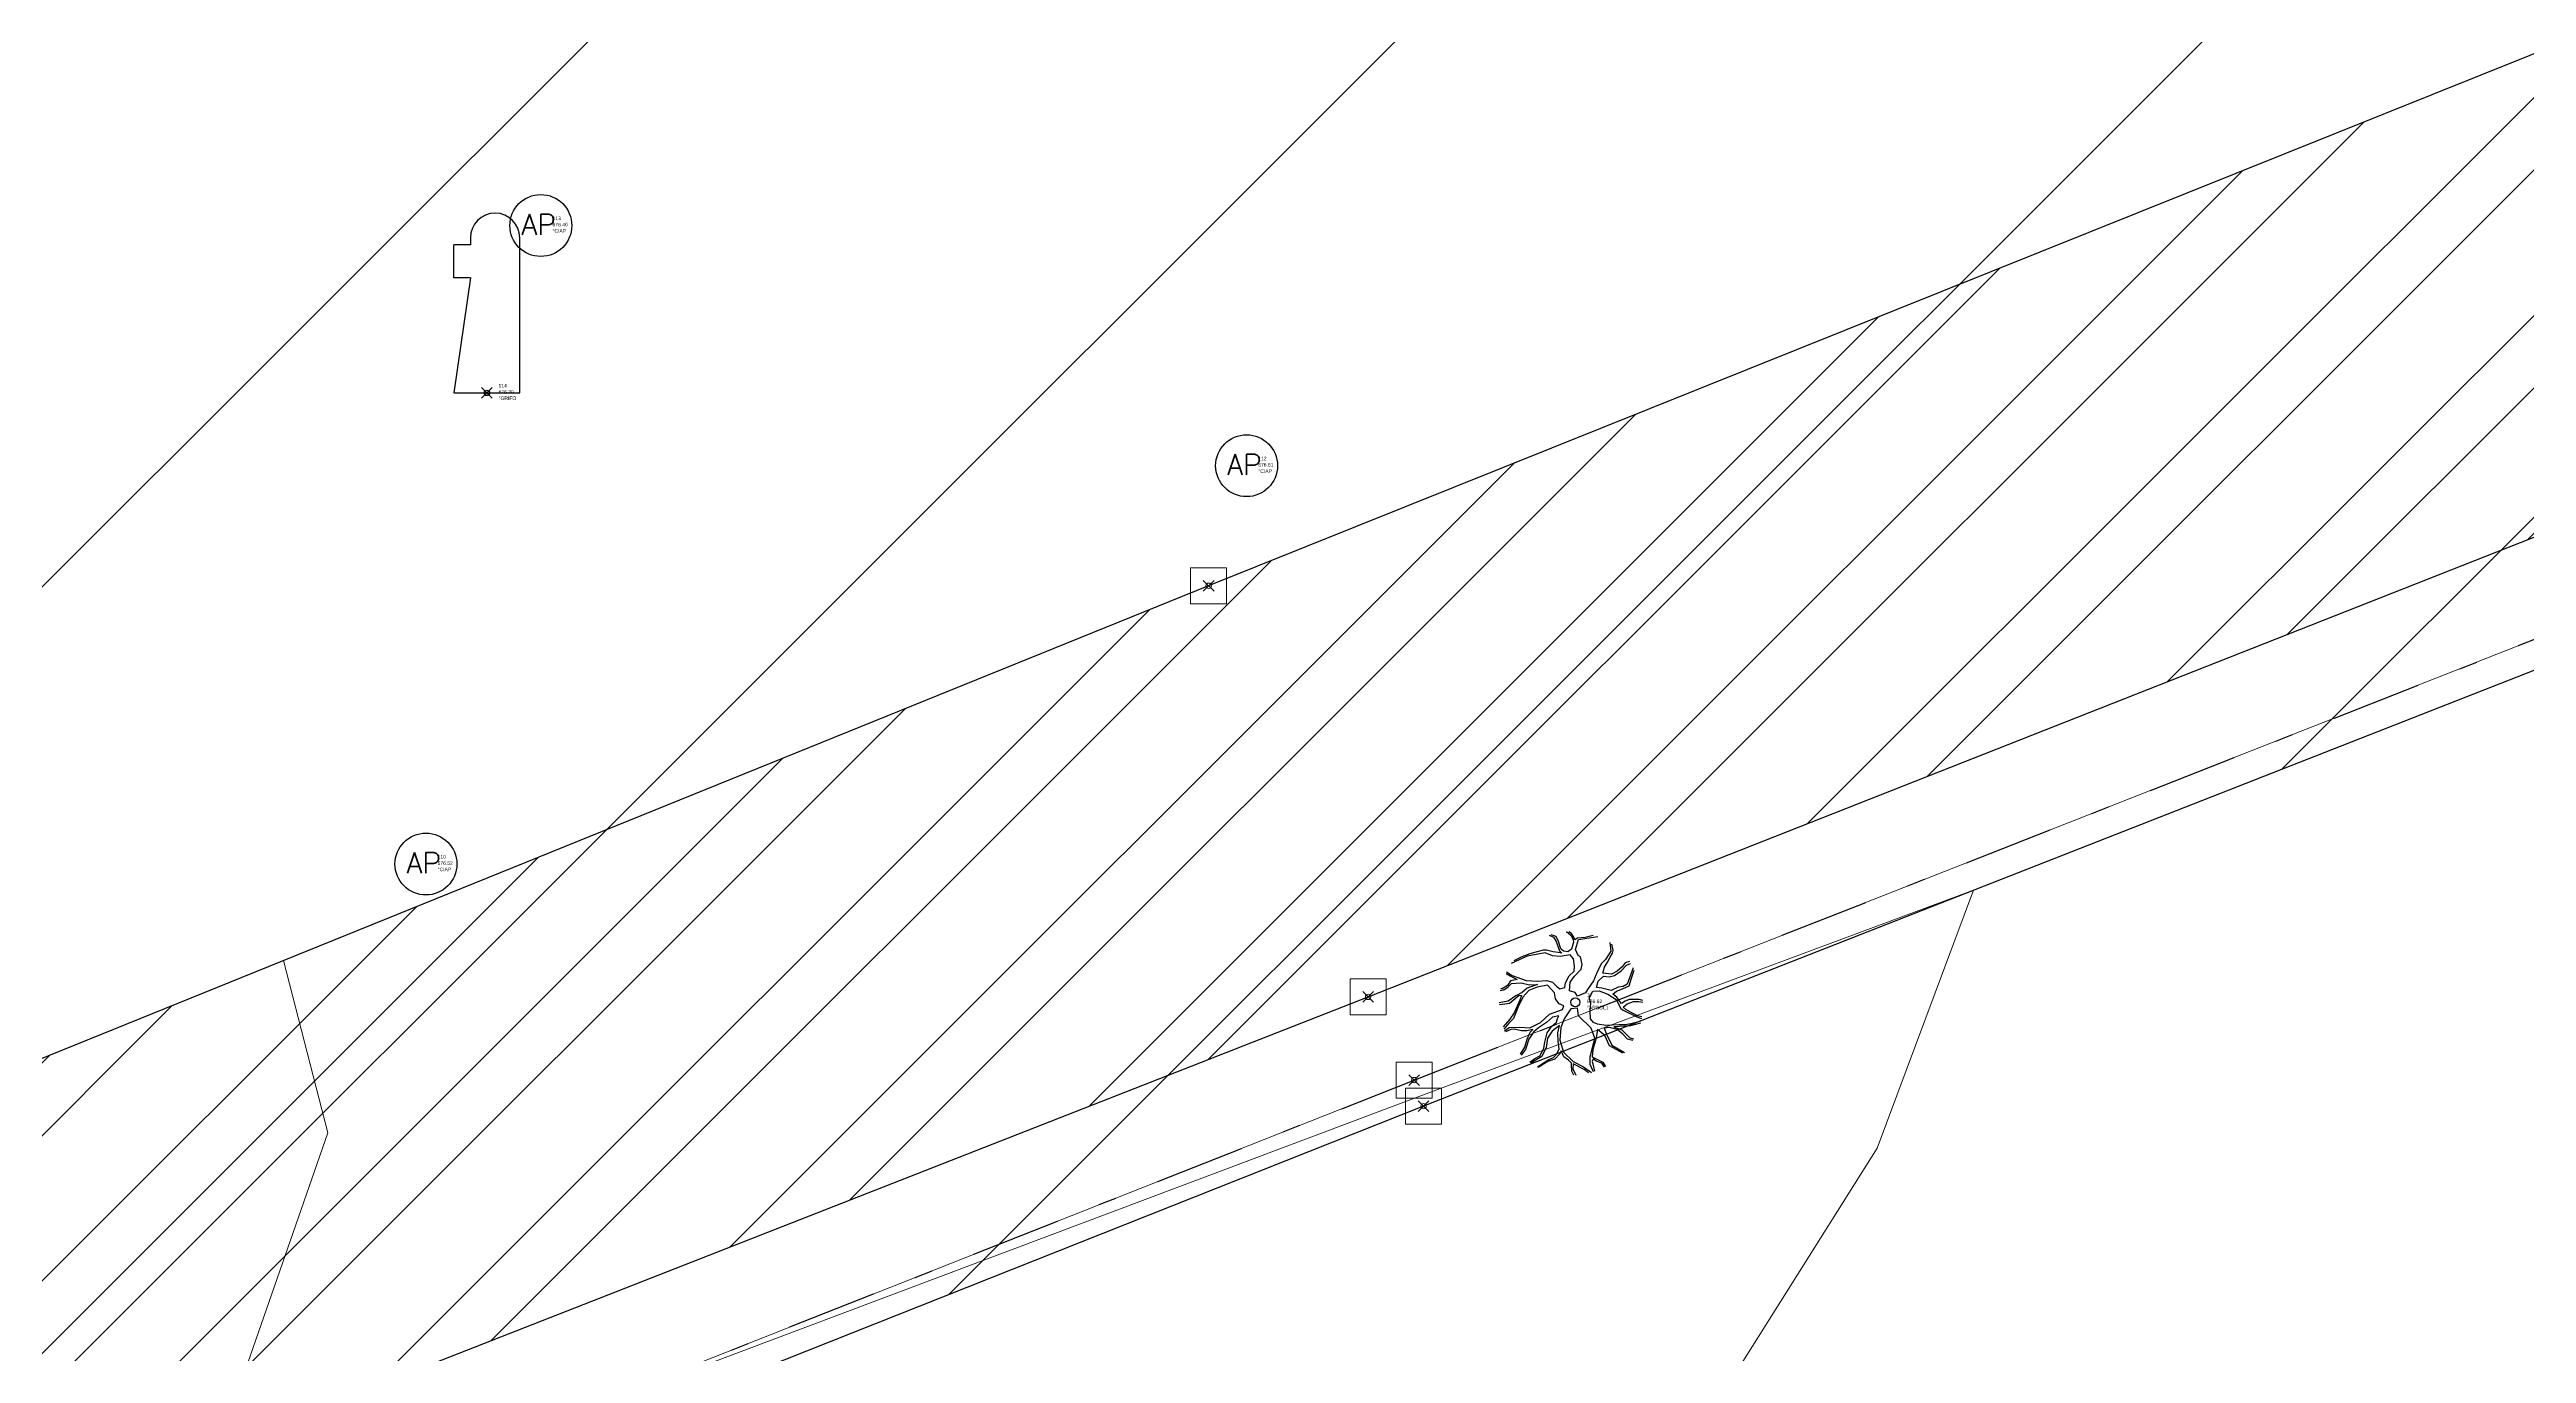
# Model space of a CAD drawing. Extents: x 350769 to 354978, y 6304672 to 6307963.
# Drawn here: x 352525.05 to 352538.83, y 6305429.26 to 6305436.51 of the extents above; entities that cross this region are included whole.
import ezdxf

# ---------------------------------------------------------------- set-up
doc = ezdxf.new("R2010")
doc.units = 0
doc.header["$PDMODE"] = 35
doc.header["$PDSIZE"] = 0.03
doc.linetypes.add('CONTINUOS', pattern=[0])
doc.linetypes.add('JPG_DASHDOT', pattern=[1, 0.5, -0.25, 0, -0.25])
doc.layers.get('Defpoints').update_dxf_attribs({"linetype": 'CONTINUOUS'})
for name, color, linetype in [('0-LEVANTAMIENTO 2020.SEP', 252, 'CONTINUOUS'), ('02_Geo ext_Acotamiento', 7, 'CONTINUOUS'), ('1-PAVIMENTO', 161, 'CONTINUOUS'), ('1-SOLERA', 212, 'CONTINUOUS'), ('1-VEREDA', 251, 'CONTINUOUS'), ('2-ACHURADO MURO', 9, 'CONTINUOUS'), ('2-ACHURADO VEREDA', 252, 'CONTINUOUS'), ('C-TINN', 5, 'CONTINUOUS'), ('C-TOPO-MINR', 8, 'CONTINUOUS'), ('TOP-URB-SOLERAS', 2, 'JPG_DASHDOT'), ('V-NODE-TEXT', 1, 'CONTINUOUS'), ('Z-ARBOL1', 253, 'CONTINUOUS'), ('Z-CIAP', 253, 'CONTINUOUS'), ('Z-GRIFO', 253, 'CONTINUOUS')]:
    doc.layers.add(name, color=color, linetype=linetype)
doc.layers.add('0_ASD_TOPOGRAFIA_ELEMENTOS', color=9, linetype='CONTINUOS', lineweight=5, true_color=0xbdbdbd)
doc.styles.add('ROMANS', font='romans.shx', dxfattribs={"width": 0.65})
doc.dimstyles.new('Principal', dxfattribs={"dimscale": 0, "dimtxt": 2, "dimasz": 2, "dimexe": 1, "dimexo": 1, "dimtad": 1, "dimrnd": 0.05, "dimzin": 1, "dimtxsty": 'ROMANS', "dimcen": 2.5, "dimclrt": 2, "dimaunit": 2, "dimadec": 0, "dimazin": 0, "dimtfac": 1, "dimtmove": 0, "dimatfit": 3, "dimfxl": 1, "dimfxlon": 1, "dimarcsym": 0})

# ---------------------------------------------------------------- blocks, each defined once
blk = doc.blocks.new('GRIFO')
at = {"layer": 'Z-GRIFO'}
for p, q in [((-0.478, 4.506), (-0.478, 4.303)), ((0.956, 0), (0.956, 4.506)), ((-0.956, 3.347), (-0.956, 4.303)), ((-0.478, 4.303), (-0.956, 4.303)), ((-0.478, 3.347), (-0.956, 0)), ((-0.478, 3.347), (-0.956, 3.347)), ((-0.956, 0), (0.956, 0))]:
    blk.add_line(p, q, dxfattribs=at)
blk.add_arc((0.239, 4.506), 0.717, 0, 180, dxfattribs=at)
blk.add_point((0, 0), dxfattribs=at)
blk = doc.blocks.new('*U722', base_point=(352527.484, 6305434.599))
at = {"layer": 'Z-GRIFO', "linetype": 'ByBlock', "lineweight": -2, "xscale": 0.1914403531777392, "yscale": 0.1914403531777392, "zscale": 0.1914403531777392}
blk.add_blockref('GRIFO', (352527.484, 6305434.599), dxfattribs=at)
at = {"layer": 'V-NODE-TEXT', "linetype": 'ByBlock', "char_height": 0.02}
for s, insert, attachment_point in [('114', (352527.549, 6305434.639), 4), ('676.39', (352527.549, 6305434.614), 1), ('°GRIFO', (352527.549, 6305434.569), 4)]:
    blk.add_mtext(s, dxfattribs=dict(at, insert=insert, attachment_point=attachment_point))
blk = doc.blocks.new('ARBOL1')
at = {"layer": 'Z-ARBOL1', "color": 9, "linetype": 'Continuous', "true_color": 0xbdbdbd}
for p, q in [((-0.686, 1.129), (-1.093, 1.047)), ((-0.845, 1.16), (-1.035, 1.1)), ((-0.73, 1.189), (-0.845, 1.16)), ((-0.655, 1.187), (-0.73, 1.189)), ((-0.521, 1.059), (-0.686, 1.129)), ((-0.505, 1.146), (-0.655, 1.187)), ((-0.596, 1.529), (-0.495, 1.484)), ((-0.437, 1.498), (-0.547, 1.538)), ((-0.391, 1.131), (-0.505, 1.146)), ((-0.495, 1.484), (-0.432, 1.382)), ((-0.384, 1.385), (-0.437, 1.498)), ((-0.432, 1.382), (-0.387, 1.258)), ((-0.31, 1.122), (-0.391, 1.131)), ((-0.387, 1.258), (-0.363, 1.17)), ((-0.326, 1.221), (-0.384, 1.385)), ((-0.363, 1.17), (-0.31, 1.122)), ((-0.268, 1.165), (-0.326, 1.221)), ((-0.168, 1.146), (-0.268, 1.165)), ((-0.203, 1.614), (-0.102, 1.53)), ((-0.088, 1.208), (-0.168, 1.146)), ((-0.088, 1.566), (-0.15, 1.604)), ((-0.102, 1.53), (-0.052, 1.431)), ((-0.024, 1.471), (-0.088, 1.566)), ((-0.044, 1.366), (-0.088, 1.208)), ((-0.052, 1.431), (-0.044, 1.366)), ((-0.013, 1.424), (-0.024, 1.471)), ((0.05, 1.463), (-0.013, 1.424)), ((0.007, 1.202), (0.071, 1.427)), ((0.063, 1.063), (0.007, 1.202)), ((0.224, 1.475), (0.05, 1.463)), ((0.071, 1.427), (0.219, 1.45)), ((0.219, 1.45), (0.512, 1.499)), ((0.405, 1.523), (0.224, 1.475)), ((0.81, 1.164), (0.691, 0.976)), ((0.786, 1.359), (0.81, 1.164)), ((0.861, 1.18), (0.834, 1.326)), ((0.849, 1.118), (0.861, 1.18)), ((-1.572, 0.658), (-1.487, 0.603)), ((-1.568, 0.694), (-1.437, 0.613)), ((-1.487, 0.603), (-1.324, 0.521)), ((-1.093, 1.047), (-1.461, 0.882)), ((-1.437, 0.613), (-1.116, 0.494)), ((-1.22, 1.033), (-1.401, 0.945)), ((-1.035, 1.1), (-1.22, 1.033)), ((-0.347, 1.039), (-0.521, 1.059)), ((-0.113, 1.078), (-0.347, 1.039)), ((-0.22, 0.445), (-0.142, 0.603)), ((-0.142, 0.603), (-0.025, 0.709)), ((-0.115, 0.457), (-0.02, 0.592)), ((-0.041, 0.987), (-0.113, 1.078)), ((-0.017, 0.822), (-0.041, 0.987)), ((-0.025, 0.709), (-0.017, 0.822)), ((-0.02, 0.592), (0.134, 0.755)), ((0.119, 1.034), (0.063, 1.063)), ((0.155, 0.86), (0.119, 1.034)), ((0.134, 0.755), (0.155, 0.86)), ((0.489, 0.668), (0.413, 0.49)), ((0.589, 0.873), (0.489, 0.668)), ((0.522, 0.483), (0.639, 0.595)), ((0.691, 0.976), (0.589, 0.873)), ((0.631, 0.66), (0.665, 0.801)), ((0.827, 0.642), (0.631, 0.66)), ((0.639, 0.595), (0.773, 0.576)), ((0.665, 0.801), (0.735, 0.916)), ((0.735, 0.916), (0.797, 1.026)), ((0.773, 0.576), (0.896, 0.61)), ((0.797, 1.026), (0.849, 1.118)), ((0.956, 0.707), (0.827, 0.642)), ((0.896, 0.61), (1.047, 0.716)), ((1.071, 0.807), (0.956, 0.707)), ((1.047, 0.716), (1.168, 0.846)), ((1.136, 0.897), (1.071, 0.807)), ((1.238, 0.929), (1.136, 0.897)), ((1.168, 0.846), (1.257, 0.88)), ((1.261, 0.617), (1.206, 0.474)), ((1.321, 0.785), (1.261, 0.617)), ((1.283, 0.549), (1.344, 0.729)), ((-1.529, 0.022), (-1.734, -0.01)), ((-1.709, 0.267), (-1.63, 0.284)), ((-1.667, 0.304), (-1.694, 0.309)), ((-1.543, 0.383), (-1.667, 0.304)), ((-1.63, 0.284), (-1.527, 0.355)), ((-1.475, 0.486), (-1.543, 0.383)), ((-1.354, 0.149), (-1.529, 0.022)), ((-1.527, 0.355), (-1.451, 0.43)), ((-1.496, -0.023), (-1.414, 0.051)), ((-1.324, 0.521), (-1.475, 0.486)), ((-1.451, 0.43), (-1.235, 0.446)), ((-1.414, 0.051), (-1.276, 0.159)), ((-1.263, 0.048), (-1.394, -0.241)), ((-1.209, 0.223), (-1.354, 0.149)), ((-1.195, 0.118), (-1.299, -0.105)), ((-1.276, 0.159), (-1.229, 0.157)), ((-1.229, 0.157), (-1.263, 0.048)), ((-1.235, 0.446), (-1.046, 0.397)), ((-1.094, 0.323), (-1.209, 0.223)), ((-1.057, 0.265), (-1.195, 0.118)), ((-1.116, 0.494), (-0.859, 0.477)), ((-0.859, 0.406), (-1.094, 0.323)), ((-0.87, 0.345), (-1.057, 0.265)), ((-1.046, 0.397), (-0.859, 0.406)), ((-0.635, 0.389), (-0.87, 0.345)), ((-0.859, 0.477), (-0.656, 0.496)), ((-0.656, 0.496), (-0.52, 0.457)), ((-0.47, 0.211), (-0.635, 0.389)), ((-0.52, 0.457), (-0.426, 0.369)), ((-0.454, 0.079), (-0.47, 0.211)), ((-0.416, 0.027), (-0.454, 0.079)), ((-0.426, 0.369), (-0.35, 0.303)), ((-0.366, -0.034), (-0.416, 0.027)), ((-0.35, 0.303), (-0.241, 0.333)), ((-0.241, 0.333), (-0.22, 0.445)), ((-0.131, 0.261), (-0.115, 0.457)), ((-0.001, 0.224), (-0.131, 0.261)), ((0.051, 0.137), (-0.001, 0.224)), ((0.23, 0.212), (0.051, 0.137)), ((0.279, 0.292), (0.23, 0.212)), ((0.413, 0.49), (0.279, 0.292)), ((0.318, 0.099), (0.402, 0.249)), ((0.351, -0.016), (0.318, 0.099)), ((0.402, 0.249), (0.541, 0.261)), ((0.48, 0.337), (0.522, 0.483)), ((0.607, 0.319), (0.48, 0.337)), ((0.541, 0.261), (0.739, 0.185)), ((0.817, 0.266), (0.607, 0.319)), ((0.739, 0.185), (0.928, 0.059)), ((0.976, 0.345), (0.817, 0.266)), ((0.856, 0.182), (0.938, 0.256)), ((0.946, 0.114), (0.856, 0.182)), ((0.928, 0.059), (1.034, -0.141)), ((0.938, 0.256), (1.072, 0.307)), ((1.016, 0.017), (0.946, 0.114)), ((1.089, 0.362), (0.976, 0.345)), ((1.056, -0.029), (1.016, 0.017)), ((1.135, 0.026), (1.056, -0.029)), ((1.072, 0.307), (1.228, 0.373)), ((1.181, 0.414), (1.089, 0.362)), ((1.23, 0.059), (1.135, 0.026)), ((1.206, 0.474), (1.181, 0.414)), ((1.185, -0.035), (1.325, 0.015)), ((1.228, 0.373), (1.283, 0.549)), ((1.341, 0.064), (1.23, 0.059)), ((1.325, 0.015), (1.449, 0.018)), ((1.457, 0.061), (1.341, 0.064)), ((1.449, 0.018), (1.535, 0.001)), ((1.542, 0.038), (1.457, 0.061)), ((-1.728, -0.049), (-1.545, -0.026)), ((-1.491, -0.389), (-1.646, -0.558)), ((-1.515, -0.48), (-1.628, -0.61)), ((-1.545, -0.026), (-1.496, -0.023)), ((-1.405, -0.373), (-1.515, -0.48)), ((-1.394, -0.241), (-1.491, -0.389)), ((-1.299, -0.105), (-1.405, -0.373)), ((-1.034, -0.585), (-0.79, -0.459)), ((-0.653, -0.459), (-0.835, -0.585)), ((-0.79, -0.459), (-0.59, -0.273)), ((-0.521, -0.343), (-0.653, -0.459)), ((-0.644, -0.698), (-0.532, -0.546)), ((-0.59, -0.273), (-0.294, -0.162)), ((-0.532, -0.546), (-0.425, -0.451)), ((-0.357, -0.528), (-0.526, -0.656)), ((-0.378, -0.313), (-0.521, -0.343)), ((-0.425, -0.451), (-0.403, -0.372)), ((-0.403, -0.372), (-0.378, -0.313)), ((-0.397, -0.7), (-0.357, -0.528)), ((-0.258, -0.08), (-0.366, -0.034)), ((-0.253, -0.375), (-0.333, -0.578)), ((-0.294, -0.162), (-0.258, -0.08)), ((-0.1, -0.148), (-0.253, -0.375)), ((0.047, -0.138), (-0.1, -0.148)), ((0.075, -0.31), (0.047, -0.138)), ((0.359, -0.588), (0.075, -0.31)), ((0.337, -0.2), (0.351, -0.016)), ((0.343, -0.38), (0.337, -0.2)), ((0.417, -0.465), (0.343, -0.38)), ((0.506, -0.501), (0.417, -0.465)), ((0.699, -0.531), (0.506, -0.501)), ((0.99, -0.516), (0.699, -0.531)), ((1.261, -0.536), (0.879, -0.559)), ((0.879, -0.559), (1.057, -0.632)), ((1.135, -0.512), (0.99, -0.516)), ((1.034, -0.141), (1.088, -0.183)), ((1.088, -0.112), (1.185, -0.035)), ((1.159, -0.171), (1.088, -0.112)), ((1.088, -0.183), (1.403, -0.332)), ((1.263, -0.491), (1.135, -0.512)), ((1.321, -0.259), (1.159, -0.171)), ((1.485, -0.476), (1.261, -0.536)), ((1.497, -0.434), (1.263, -0.491)), ((1.414, -0.309), (1.321, -0.259)), ((1.403, -0.332), (1.511, -0.373)), ((1.519, -0.335), (1.414, -0.309)), ((-1.613, -0.648), (-1.505, -0.572)), ((-1.466, -0.618), (-1.593, -0.671)), ((-1.505, -0.572), (-1.27, -0.566)), ((-1.389, -0.613), (-1.466, -0.618)), ((-1.225, -0.651), (-1.389, -0.613)), ((-1.27, -0.566), (-1.034, -0.585)), ((-1.251, -1.184), (-1.152, -1.024)), ((-1.135, -1.078), (-1.235, -1.206)), ((-1.102, -0.655), (-1.225, -0.651)), ((-1.152, -1.024), (-1.097, -0.842)), ((-1.062, -0.842), (-1.135, -1.078)), ((-0.966, -0.624), (-1.102, -0.655)), ((-1.097, -0.842), (-1.025, -0.683)), ((-0.95, -0.684), (-1.062, -0.842)), ((-1.025, -0.683), (-0.966, -0.624)), ((-0.835, -0.585), (-0.95, -0.684)), ((-0.805, -1.218), (-0.719, -1.055)), ((-0.66, -1.034), (-0.761, -1.239)), ((-0.719, -1.055), (-0.697, -0.906)), ((-0.697, -0.906), (-0.644, -0.698)), ((-0.632, -0.815), (-0.66, -1.034)), ((-0.526, -0.656), (-0.632, -0.815)), ((-0.419, -1.176), (-0.369, -1.058)), ((-0.393, -0.893), (-0.397, -0.7)), ((-0.369, -1.058), (-0.393, -0.893)), ((-0.333, -0.578), (-0.353, -0.862)), ((-0.353, -0.862), (-0.268, -1.141)), ((-0.323, -1.105), (-0.351, -1.177)), ((-0.261, -1.245), (-0.323, -1.105)), ((0.337, -1.244), (0.396, -1.005)), ((0.444, -0.822), (0.359, -0.588)), ((0.403, -1.077), (0.385, -1.24)), ((0.396, -1.005), (0.444, -0.822)), ((0.463, -0.871), (0.403, -1.077)), ((0.483, -0.766), (0.463, -0.871)), ((0.503, -0.622), (0.483, -0.766)), ((0.676, -0.758), (0.503, -0.622)), ((0.779, -0.579), (0.654, -0.587)), ((0.654, -0.587), (0.71, -0.726)), ((0.782, -0.996), (0.676, -0.758)), ((0.71, -0.726), (0.833, -0.98)), ((0.957, -0.619), (0.779, -0.579)), ((0.863, -1.037), (0.782, -0.996)), ((0.833, -0.98), (1.118, -1.143)), ((1.08, -1.161), (0.863, -1.037)), ((1.081, -0.726), (0.957, -0.619)), ((1.057, -0.632), (1.242, -0.814)), ((1.189, -0.843), (1.081, -0.726)), ((1.313, -0.873), (1.189, -0.843)), ((1.242, -0.814), (1.327, -0.837)), ((-1.032, -1.367), (-0.919, -1.279)), ((-0.761, -1.239), (-1.009, -1.391)), ((-0.919, -1.279), (-0.805, -1.218)), ((-0.86, -1.47), (-0.749, -1.395)), ((-0.624, -1.349), (-0.842, -1.486)), ((-0.749, -1.395), (-0.601, -1.302)), ((-0.469, -1.295), (-0.624, -1.349)), ((-0.601, -1.302), (-0.496, -1.258)), ((-0.496, -1.258), (-0.419, -1.176)), ((-0.351, -1.177), (-0.469, -1.295)), ((-0.268, -1.141), (-0.047, -1.35)), ((-0.158, -1.316), (-0.261, -1.245)), ((-0.089, -1.387), (-0.158, -1.316)), ((-0.083, -1.426), (-0.089, -1.387)), ((-0.082, -1.567), (-0.083, -1.426)), ((-0.031, -1.66), (-0.082, -1.567)), ((-0.05, -1.4), (-0.058, -1.514)), ((-0.058, -1.514), (0.016, -1.663)), ((0.199, -1.531), (-0.05, -1.4)), ((-0.047, -1.35), (0.19, -1.472)), ((0.19, -1.472), (0.368, -1.603)), ((0.301, -1.608), (0.199, -1.531)), ((0.338, -1.417), (0.337, -1.244)), ((0.416, -1.588), (0.338, -1.417)), ((0.385, -1.24), (0.535, -1.32)), ((0.404, -1.289), (0.385, -1.349)), ((0.385, -1.349), (0.402, -1.404)), ((0.402, -1.404), (0.439, -1.571)), ((0.476, -1.341), (0.404, -1.289)), ((0.605, -1.385), (0.476, -1.341)), ((0.535, -1.32), (0.629, -1.364)), ((0.662, -1.479), (0.605, -1.385)), ((0.629, -1.364), (0.686, -1.464))]:
    blk.add_line(p, q, dxfattribs=at)
at = {"layer": 'Z-ARBOL1', "color": 9, "true_color": 0xbdbdbd}
blk.add_circle((0, 0), 0.104, dxfattribs=at)
blk = doc.blocks.new('*U726', base_point=(352533.537, 6305431.209))
at = {"layer": 'Z-ARBOL1', "linetype": 'ByBlock', "lineweight": -2, "xscale": 0.244140002980629, "yscale": 0.244140002980629, "zscale": 0.244140002980629}
blk.add_blockref('ARBOL1', (352533.537, 6305431.209), dxfattribs=at)
at = {"layer": 'V-NODE-TEXT', "linetype": 'ByBlock', "char_height": 0.02}
for s, insert, attachment_point in [('37', (352533.602, 6305431.249), 4), ('676.62', (352533.602, 6305431.224), 1), ('°ARBOL1', (352533.602, 6305431.179), 4)]:
    blk.add_mtext(s, dxfattribs=dict(at, insert=insert, attachment_point=attachment_point))
blk = doc.blocks.new('CIAP')
at = {"layer": 'Z-CIAP', "color": 9, "true_color": 0xbdbdbd}
blk.add_circle((0, 0), 1.2, dxfattribs=at)
at = {"layer": 'Z-CIAP', "color": 9, "true_color": 0xbdbdbd, "style": 'ROMANS'}
blk.add_text('AP', height=0.8, dxfattribs=at).set_placement((-0.752, -0.359))
blk = doc.blocks.new('*U787', base_point=(352527.145, 6305431.978))
at = {"layer": 'Z-CIAP', "linetype": 'ByBlock', "lineweight": -2, "xscale": 0.1434531147387305, "yscale": 0.1434531147387305, "zscale": 0.1434531147387305}
blk.add_blockref('CIAP', (352527.145, 6305431.978), dxfattribs=at)
at = {"layer": 'V-NODE-TEXT', "linetype": 'ByBlock', "char_height": 0.02}
for s, insert, attachment_point in [('110', (352527.21, 6305432.018), 4), ('676.52', (352527.21, 6305431.993), 1), ('°CIAP', (352527.21, 6305431.948), 4)]:
    blk.add_mtext(s, dxfattribs=dict(at, insert=insert, attachment_point=attachment_point))
blk = doc.blocks.new('*U789', base_point=(352531.709, 6305434.194))
at = {"layer": 'Z-CIAP', "linetype": 'ByBlock', "lineweight": -2, "xscale": 0.1434531147387305, "yscale": 0.1434531147387305, "zscale": 0.1434531147387305}
blk.add_blockref('CIAP', (352531.709, 6305434.194), dxfattribs=at)
at = {"layer": 'V-NODE-TEXT', "linetype": 'ByBlock', "char_height": 0.02}
for s, insert, attachment_point in [('112', (352531.774, 6305434.234), 4), ('676.61', (352531.774, 6305434.209), 1), ('°CIAP', (352531.774, 6305434.164), 4)]:
    blk.add_mtext(s, dxfattribs=dict(at, insert=insert, attachment_point=attachment_point))
blk = doc.blocks.new('*U790', base_point=(352527.784, 6305435.53))
at = {"layer": 'Z-CIAP', "linetype": 'ByBlock', "lineweight": -2, "xscale": 0.1434531147387305, "yscale": 0.1434531147387305, "zscale": 0.1434531147387305}
blk.add_blockref('CIAP', (352527.784, 6305435.53), dxfattribs=at)
at = {"layer": 'V-NODE-TEXT', "linetype": 'ByBlock', "char_height": 0.02}
for s, insert, attachment_point in [('676.40', (352527.849, 6305435.545), 1), ('113', (352527.849, 6305435.57), 4), ('°CIAP', (352527.849, 6305435.5), 4)]:
    blk.add_mtext(s, dxfattribs=dict(at, insert=insert, attachment_point=attachment_point))
blk = doc.blocks.new('*D1236')
at = {"layer": '02_Geo ext_Acotamiento', "color": 0, "lineweight": -2, "transparency": 16777216}
blk.add_line((352474.045, 6305972.496), (352473.119, 6305978.179), dxfattribs=at)
at = {"layer": '02_Geo ext_Acotamiento', "color": 0, "transparency": 16777216}
blk.add_solid([(352473.283, 6305978.206), (352472.954, 6305978.153), (352472.958, 6305979.166)], dxfattribs=at)
at = {"layer": 'Defpoints', "color": 0, "transparency": 16777216}
for p in [(352472.958, 6305979.166), (352596.042, 6305224.025)]:
    blk.add_point(p, dxfattribs=at)
at = {"layer": '02_Geo ext_Acotamiento', "color": 2, "transparency": 16777216, "insert": (352474.582, 6305974.845), "char_height": 1, "attachment_point": 5, "rotation": 279.2575, "style": 'ROMANS'}
blk.add_mtext('R765,10', dxfattribs=at)
blk = doc.blocks.new('*U4998', base_point=(352527.484, 6305434.599))
at = {"layer": 'Z-GRIFO', "linetype": 'ByBlock', "lineweight": -2, "xscale": 0.1914403531777392, "yscale": 0.1914403531777392, "zscale": 0.1914403531777392}
blk.add_blockref('GRIFO', (352527.484, 6305434.599), dxfattribs=at)
at = {"layer": 'V-NODE-TEXT', "linetype": 'ByBlock', "char_height": 0.02}
for s, insert, attachment_point in [('114', (352527.549, 6305434.639), 4), ('676.39', (352527.549, 6305434.614), 1), ('°GRIFO', (352527.549, 6305434.569), 4)]:
    blk.add_mtext(s, dxfattribs=dict(at, insert=insert, attachment_point=attachment_point))
blk = doc.blocks.new('*U5003', base_point=(352533.537, 6305431.209))
at = {"layer": 'Z-ARBOL1', "linetype": 'ByBlock', "lineweight": -2, "xscale": 0.244140002980629, "yscale": 0.244140002980629, "zscale": 0.244140002980629}
blk.add_blockref('ARBOL1', (352533.537, 6305431.209), dxfattribs=at)
at = {"layer": 'V-NODE-TEXT', "linetype": 'ByBlock', "char_height": 0.02}
for s, insert, attachment_point in [('37', (352533.602, 6305431.249), 4), ('676.62', (352533.602, 6305431.224), 1), ('°ARBOL1', (352533.602, 6305431.179), 4)]:
    blk.add_mtext(s, dxfattribs=dict(at, insert=insert, attachment_point=attachment_point))
blk = doc.blocks.new('*U5066', base_point=(352527.145, 6305431.978))
at = {"layer": 'Z-CIAP', "linetype": 'ByBlock', "lineweight": -2, "xscale": 0.1434531147387305, "yscale": 0.1434531147387305, "zscale": 0.1434531147387305}
blk.add_blockref('CIAP', (352527.145, 6305431.978), dxfattribs=at)
at = {"layer": 'V-NODE-TEXT', "linetype": 'ByBlock', "char_height": 0.02}
for s, insert, attachment_point in [('110', (352527.21, 6305432.018), 4), ('676.52', (352527.21, 6305431.993), 1), ('°CIAP', (352527.21, 6305431.948), 4)]:
    blk.add_mtext(s, dxfattribs=dict(at, insert=insert, attachment_point=attachment_point))
blk = doc.blocks.new('*U5068', base_point=(352531.709, 6305434.194))
at = {"layer": 'Z-CIAP', "linetype": 'ByBlock', "lineweight": -2, "xscale": 0.1434531147387305, "yscale": 0.1434531147387305, "zscale": 0.1434531147387305}
blk.add_blockref('CIAP', (352531.709, 6305434.194), dxfattribs=at)
at = {"layer": 'V-NODE-TEXT', "linetype": 'ByBlock', "char_height": 0.02}
for s, insert, attachment_point in [('112', (352531.774, 6305434.234), 4), ('676.61', (352531.774, 6305434.209), 1), ('°CIAP', (352531.774, 6305434.164), 4)]:
    blk.add_mtext(s, dxfattribs=dict(at, insert=insert, attachment_point=attachment_point))
blk = doc.blocks.new('*U5069', base_point=(352527.784, 6305435.53))
at = {"layer": 'Z-CIAP', "linetype": 'ByBlock', "lineweight": -2, "xscale": 0.1434531147387305, "yscale": 0.1434531147387305, "zscale": 0.1434531147387305}
blk.add_blockref('CIAP', (352527.784, 6305435.53), dxfattribs=at)
at = {"layer": 'V-NODE-TEXT', "linetype": 'ByBlock', "char_height": 0.02}
for s, insert, attachment_point in [('676.40', (352527.849, 6305435.545), 1), ('113', (352527.849, 6305435.57), 4), ('°CIAP', (352527.849, 6305435.5), 4)]:
    blk.add_mtext(s, dxfattribs=dict(at, insert=insert, attachment_point=attachment_point))
blk = doc.blocks.new('TOPOGRAFIA')
at = {"layer": '2-ACHURADO MURO', "lineweight": 0, "true_color": 0xbdbdbd}
h = blk.add_hatch(dxfattribs=at)
h.set_pattern_fill('ANSI31', color=9, scale=0.02)
h.set_pattern_definition([(45, (38000, -3000), (-0.04490128060535, 0.04490128060535), [])])
h.paths.add_polyline_path([(390520.975, 6302437.918), (390529.366, 6302442.011), (390536.77, 6302445.243, -0.381102), (390540.214, 6302444.003), (390540.51, 6302442.722), (390540.666, 6302437.209), (390541.073, 6302437.372), (390540.961, 6302441.25), (390540.915, 6302443.003), (390540.6, 6302444.141, 0.38257), (390536.855, 6302445.738), (390527.689, 6302441.724), (390520.631, 6302438.222), (390512.822, 6302433.934), (390504.46, 6302428.841), (390501.998, 6302427.26), (390502.233, 6302426.895), (390504.69, 6302428.473), (390513.039, 6302433.558)])
at = {"layer": '1-PAVIMENTO', "color": 9, "lineweight": 0, "true_color": 0xbdbdbd, "flags": 128}
blk.add_lwpolyline([(390441.522, 6302394.629), (390452.503, 6302398.982), (390458.213, 6302401.216), (390468.05, 6302405.104), (390476.439, 6302408.401), (390481.682, 6302410.475), (390490.722, 6302414.053), (390503.01, 6302418.889), (390512.509, 6302422.629), (390523.045, 6302426.8), (390532.693, 6302430.631), (390541.368, 6302434.036), (390559.984, 6302441.387), (390574.209, 6302447), (390587.598, 6302452.326), (390599.579, 6302457.023), (390608.801, 6302460.676), (390618.951, 6302464.69)], dxfattribs=at)
at = {"layer": '1-SOLERA', "color": 9, "lineweight": 0, "true_color": 0xbdbdbd}
for p, q in [((390532.641, 6302430.776), (390541.321, 6302434.192)), ((390523.032, 6302426.975), (390532.641, 6302430.776))]:
    blk.add_line(p, q, dxfattribs=at)
at = {"layer": '1-VEREDA', "color": 9, "lineweight": 0, "true_color": 0xbdbdbd}
for points in [[(390522.849, 6302427.501), (390532.385, 6302431.239), (390541.168, 6302434.704), (390560.355, 6302442.352), (390574.057, 6302447.661), (390586.18, 6302452.427), (390599.796, 6302457.878)], [(390596.032, 6302459.42), (390585.207, 6302455.053), (390572.313, 6302449.916), (390559.381, 6302444.752), (390540.705, 6302437.224), (390531.498, 6302433.526), (390522.742, 6302429.978)]]:
    blk.add_lwpolyline(points, dxfattribs=at)
at = {"layer": 'C-TINN', "color": 9, "linetype": 'Continuous', "lineweight": 0, "true_color": 0xbdbdbd}
for points, elevation in [([(390531.398, 6302433.426), (390531.398, 6302433.626), (390531.598, 6302433.626), (390531.598, 6302433.426), (390531.398, 6302433.426)], 676.614), ([(390532.285, 6302431.139), (390532.285, 6302431.339), (390532.485, 6302431.339), (390532.485, 6302431.139), (390532.285, 6302431.139)], 676.62), ([(390532.541, 6302430.676), (390532.541, 6302430.876), (390532.741, 6302430.876), (390532.741, 6302430.676), (390532.541, 6302430.676)], 676.596), ([(390532.593, 6302430.531), (390532.593, 6302430.731), (390532.793, 6302430.731), (390532.793, 6302430.531), (390532.593, 6302430.531)], 676.439)]:
    blk.add_lwpolyline(points, dxfattribs=dict(at, elevation=elevation))
for p in [(390531.498, 6302433.526, 676.614), (390532.385, 6302431.239, 676.62), (390532.641, 6302430.776, 676.596), (390532.693, 6302430.631, 676.439)]:
    blk.add_point(p, dxfattribs=at)
at = {"layer": 'C-TOPO-MINR', "color": 9, "linetype": 'Continuous', "lineweight": 0, "true_color": 0xbdbdbd, "elevation": 676.5}
blk.add_lwpolyline([(390528.35, 6302411.716), (390528.605, 6302413.17), (390529.819, 6302421.034), (390529.874, 6302421.7), (390534.611, 6302423.652), (390538.65, 6302425.332), (390535.586, 6302426.369), (390533.042, 6302426.942), (390535.215, 6302430.398), (390535.752, 6302431.832), (390532.673, 6302430.687), (390527.37, 6302428.691), (390526.745, 6302428.668), (390525.992, 6302428.733), (390526.599, 6302430.482), (390526.353, 6302431.441)], dxfattribs=at)
at = {"layer": 'Z-ARBOL1', "color": 9, "lineweight": 0, "true_color": 0xbdbdbd}
blk.add_blockref('*U5003', (390533.537, 6302431.209), dxfattribs=at)
at = {"layer": 'Z-CIAP', "color": 9, "lineweight": 0, "true_color": 0xbdbdbd}
for name, p in [('*U5069', (390527.784, 6302435.53)), ('*U5068', (390531.709, 6302434.194)), ('*U5066', (390527.145, 6302431.978))]:
    blk.add_blockref(name, p, dxfattribs=at)
at = {"layer": 'Z-GRIFO', "color": 9, "lineweight": 0, "true_color": 0xbdbdbd}
blk.add_blockref('*U4998', (390527.484, 6302434.599), dxfattribs=at)

msp = doc.modelspace()

# ---------------------------------------------------------------- hatches: boundary and pattern name
at = {"layer": '0-LEVANTAMIENTO 2020.SEP'}
h = msp.add_hatch(dxfattribs=at)
h.set_pattern_fill('ANSI31', color=252)
h.paths.add_polyline_path([(352458.213, 6305401.216), (352452.503, 6305398.982), (352452.816, 6305399.28), (352452.609, 6305399.636), (352451.638, 6305400.227), (352457.678, 6305402.577), (352457.689, 6305402.79), (352457.683, 6305402.996), (352454.252, 6305411.685), (352450.931, 6305420.069), (352447.151, 6305429.404), (352442.008, 6305442.347), (352436.835, 6305455.304), (352430.757, 6305470.685), (352440.792, 6305475.07), (352451.682, 6305479.894), (352465.771, 6305486.18), (352480.216, 6305492.535), (352496.407, 6305499.712), (352513.657, 6305507.299), (352529.161, 6305514.161), (352541.959, 6305519.8), (352561.927, 6305528.675), (352571.449, 6305540.268), (352583.647, 6305555.178), (352598.213, 6305545.789), (352605.453, 6305541.805), (352602.222, 6305538.721), (352606.073, 6305535.813), (352608.645, 6305532.42), (352608.792, 6305532.234), (352608.857, 6305528.43), (352613.727, 6305525.092), (352613.927, 6305524.926), (352609.716, 6305517.616), (352604.317, 6305502.974), (352607.353, 6305483.644), (352606.958, 6305479.393), (352608.039, 6305476.818), (352609.065, 6305474.225), (352617.537, 6305468.424), (352618.346, 6305465.146), (352618.854, 6305464.849), (352618.951, 6305464.69), (352608.801, 6305460.676), (352599.579, 6305457.023), (352587.598, 6305452.326), (352574.209, 6305447), (352559.984, 6305441.387), (352541.368, 6305434.036), (352532.693, 6305430.631), (352523.045, 6305426.8), (352512.509, 6305422.629), (352503.01, 6305418.889), (352490.722, 6305414.053), (352481.682, 6305410.475), (352476.439, 6305408.401), (352468.05, 6305405.104)])
at = {"layer": '2-ACHURADO MURO'}
h = msp.add_hatch(dxfattribs=at)
h.set_pattern_fill('ANSI31', color=256, scale=0.02)
h.set_pattern_definition([(45, (0, 0), (-0.04490128060535, 0.04490128060535), [])])
h.paths.add_polyline_path([(352520.975, 6305437.918), (352529.366, 6305442.011), (352536.77, 6305445.243, -0.381102), (352540.214, 6305444.003), (352540.51, 6305442.722), (352540.666, 6305437.209), (352541.073, 6305437.372), (352540.961, 6305441.25), (352540.915, 6305443.003), (352540.6, 6305444.141, 0.38257), (352536.855, 6305445.738), (352527.689, 6305441.724), (352520.631, 6305438.222), (352512.822, 6305433.934), (352504.46, 6305428.841), (352501.998, 6305427.26), (352502.233, 6305426.895), (352504.69, 6305428.473), (352513.039, 6305433.558)])
at = {"layer": '2-ACHURADO VEREDA'}
h = msp.add_hatch(dxfattribs=at)
h.set_pattern_fill('ANSI32', color=256, scale=0.09)
edge = h.paths.add_edge_path()
edge.add_line((352494.157, 6305418.53), (352488.941, 6305416.427))
edge.add_line((352488.941, 6305416.427), (352489.942, 6305414.484))
edge.add_arc((352490.824, 6305415.746), 1.539, 235.046, 265.5321)
edge.add_line((352490.704, 6305414.211), (352494.697, 6305415.812))
edge.add_line((352494.697, 6305415.812), (352494.552, 6305416.257))
edge.add_line((352494.552, 6305416.257), (352502.709, 6305419.494))
edge.add_line((352502.709, 6305419.494), (352512.363, 6305423.326))
edge.add_line((352512.363, 6305423.326), (352522.849, 6305427.501))
edge.add_line((352522.849, 6305427.501), (352532.385, 6305431.239))
edge.add_line((352532.385, 6305431.239), (352541.168, 6305434.704))
edge.add_line((352541.168, 6305434.704), (352560.355, 6305442.352))
edge.add_line((352560.355, 6305442.352), (352574.057, 6305447.661))
edge.add_line((352574.057, 6305447.661), (352586.18, 6305452.427))
edge.add_line((352586.18, 6305452.427), (352599.796, 6305457.878))
edge.add_line((352599.796, 6305457.878), (352599.983, 6305460.901))
edge.add_line((352599.983, 6305460.901), (352599.939, 6305461.036))
edge.add_line((352599.939, 6305461.036), (352596.032, 6305459.42))
edge.add_line((352596.032, 6305459.42), (352585.207, 6305455.053))
edge.add_line((352585.207, 6305455.053), (352572.313, 6305449.916))
edge.add_line((352572.313, 6305449.916), (352559.381, 6305444.752))
edge.add_line((352559.381, 6305444.752), (352540.705, 6305437.224))
edge.add_line((352540.705, 6305437.224), (352531.498, 6305433.526))
edge.add_line((352531.498, 6305433.526), (352522.742, 6305429.978))
edge.add_line((352522.742, 6305429.978), (352511.784, 6305425.587))
edge.add_line((352511.784, 6305425.587), (352506.646, 6305423.549))
edge.add_line((352506.646, 6305423.549), (352502.028, 6305421.704))
edge.add_line((352502.028, 6305421.704), (352494.812, 6305418.794))
edge.add_line((352494.812, 6305418.794), (352495.181, 6305417.883))
edge.add_line((352495.181, 6305417.883), (352494.537, 6305417.593))
edge.add_line((352494.537, 6305417.593), (352494.157, 6305418.53))

# ---------------------------------------------------------------- linework, layer by layer
at = {"layer": '0-LEVANTAMIENTO 2020.SEP', "flags": 128}
msp.add_lwpolyline([(352599.579, 6305457.023), (352587.598, 6305452.326), (352574.209, 6305447), (352559.984, 6305441.387), (352541.368, 6305434.036), (352532.693, 6305430.631), (352523.045, 6305426.8), (352512.509, 6305422.629), (352503.01, 6305418.889), (352490.722, 6305414.053), (352481.682, 6305410.475), (352476.439, 6305408.401), (352468.05, 6305405.104), (352458.213, 6305401.216)], dxfattribs=at)
at = {"layer": '1-VEREDA'}
for points in [[(352596.032, 6305459.42), (352585.207, 6305455.053), (352572.313, 6305449.916), (352559.381, 6305444.752), (352540.705, 6305437.224), (352531.498, 6305433.526), (352522.742, 6305429.978)], [(352522.849, 6305427.501), (352532.385, 6305431.239), (352541.168, 6305434.704), (352560.355, 6305442.352), (352574.057, 6305447.661), (352586.18, 6305452.427), (352599.796, 6305457.878)]]:
    msp.add_lwpolyline(points, dxfattribs=at)
at = {"layer": 'TOP-URB-SOLERAS'}
for p, q in [((352532.641, 6305430.776), (352541.321, 6305434.192)), ((352523.032, 6305426.975), (352532.641, 6305430.776))]:
    msp.add_line(p, q, dxfattribs=at)

# ---------------------------------------------------------------- block references
at = {"layer": 'Z-ARBOL1'}
msp.add_blockref('*U726', (352533.537, 6305431.209), dxfattribs=at)
at = {"layer": 'Z-CIAP'}
for name, p in [('*U790', (352527.784, 6305435.53)), ('*U789', (352531.709, 6305434.194)), ('*U787', (352527.145, 6305431.978))]:
    msp.add_blockref(name, p, dxfattribs=at)
at = {"layer": 'Z-GRIFO'}
msp.add_blockref('*U722', (352527.484, 6305434.599), dxfattribs=at)

# ---------------------------------------------------------------- dimensions: what is measured, and where the dimension line sits
at = {"layer": '02_Geo ext_Acotamiento'}
dim = msp.add_radius_dim(center=(352596.042, 6305224.025), mpoint=(352472.958, 6305979.166), dimstyle='Principal', override={"dimscale": 0, "dimaunit": 0, "dimfxl": 0.22, "dimarcsym": 1}, dxfattribs=at)
dim.commit()
dim.dimension.update_dxf_attribs({"geometry": '*D1236', "text_midpoint": (352473.686, 6305974.698), "dimtype": 164})

# ---------------------------------------------------------------- next in the draw order: block references
at = {"layer": '0_ASD_TOPOGRAFIA_ELEMENTOS', "color": 30, "true_color": 0xf26507}
msp.add_blockref('TOPOGRAFIA', (-38000, 3000), dxfattribs=at)

doc.saveas('drawing.dxf')
